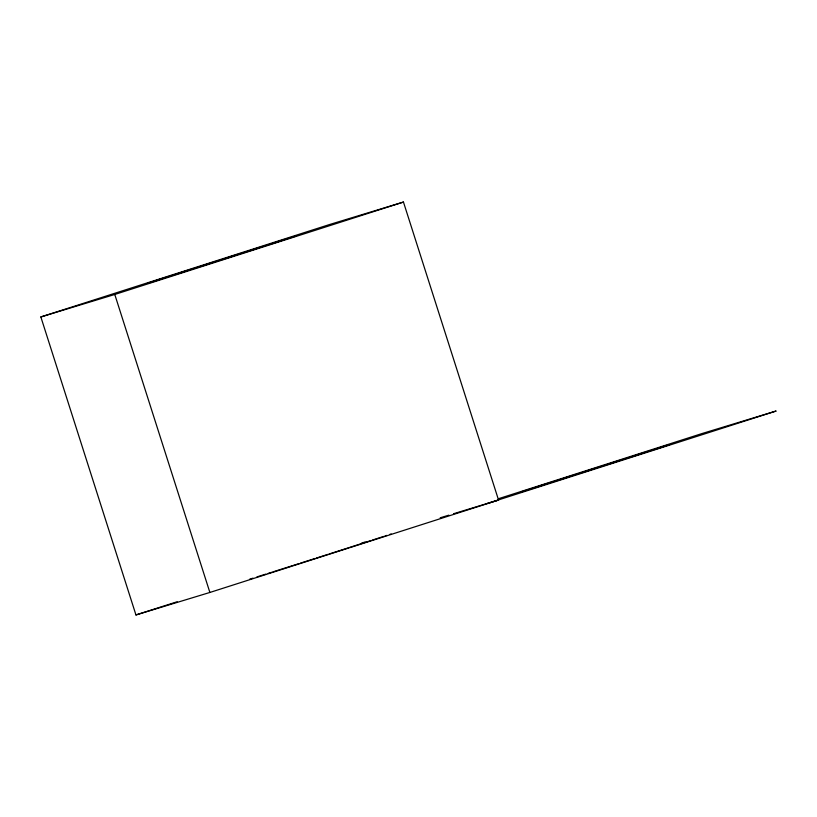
<?xml version="1.0" encoding="UTF-8"?>
<svg xmlns="http://www.w3.org/2000/svg" width="817" height="817" viewBox="0 0 817 817"><rect width="100%" height="100%" fill="white"/><g stroke="black" fill="none" stroke-linecap="round" stroke-linejoin="round"><path stroke-width="1.23" d="M669.297 444.703L520.398 492.222L669.297 444.683M389.852 534.389L391.159 533.95M384.93 536.013L386.829 535.39M383.745 536.412L377.097 538.566M372.215 540.149L376.116 538.883M371.132 540.497L349.615 547.431M40.85 316.955L329.527 224.542L403.455 202.054L498.554 500.045L209.877 592.458L135.949 614.946L40.85 316.955L114.778 294.467L403.455 202.054M498.452 498.727L702.222 433.49L776.15 411.012L487.473 503.425M135.949 614.946L177.187 601.741M329.18 553.977L348.563 547.768M328.025 554.345L316.353 558.072M300.523 563.117L315.168 558.45M293.232 565.435L299.308 563.505M292.047 565.813L272.878 571.89M361.635 543.101L365.179 541.977M268.15 573.381L271.693 572.268M265.893 574.096L256.957 576.904M249.655 579.192L252.953 578.16M440.21 517.794L448.87 515.159M453.537 513.74L498.554 500.045M114.778 294.467L209.877 592.458M148.245 283.05L147.683 283.264L296.622 235.745L148.245 283.05"/></g></svg>
